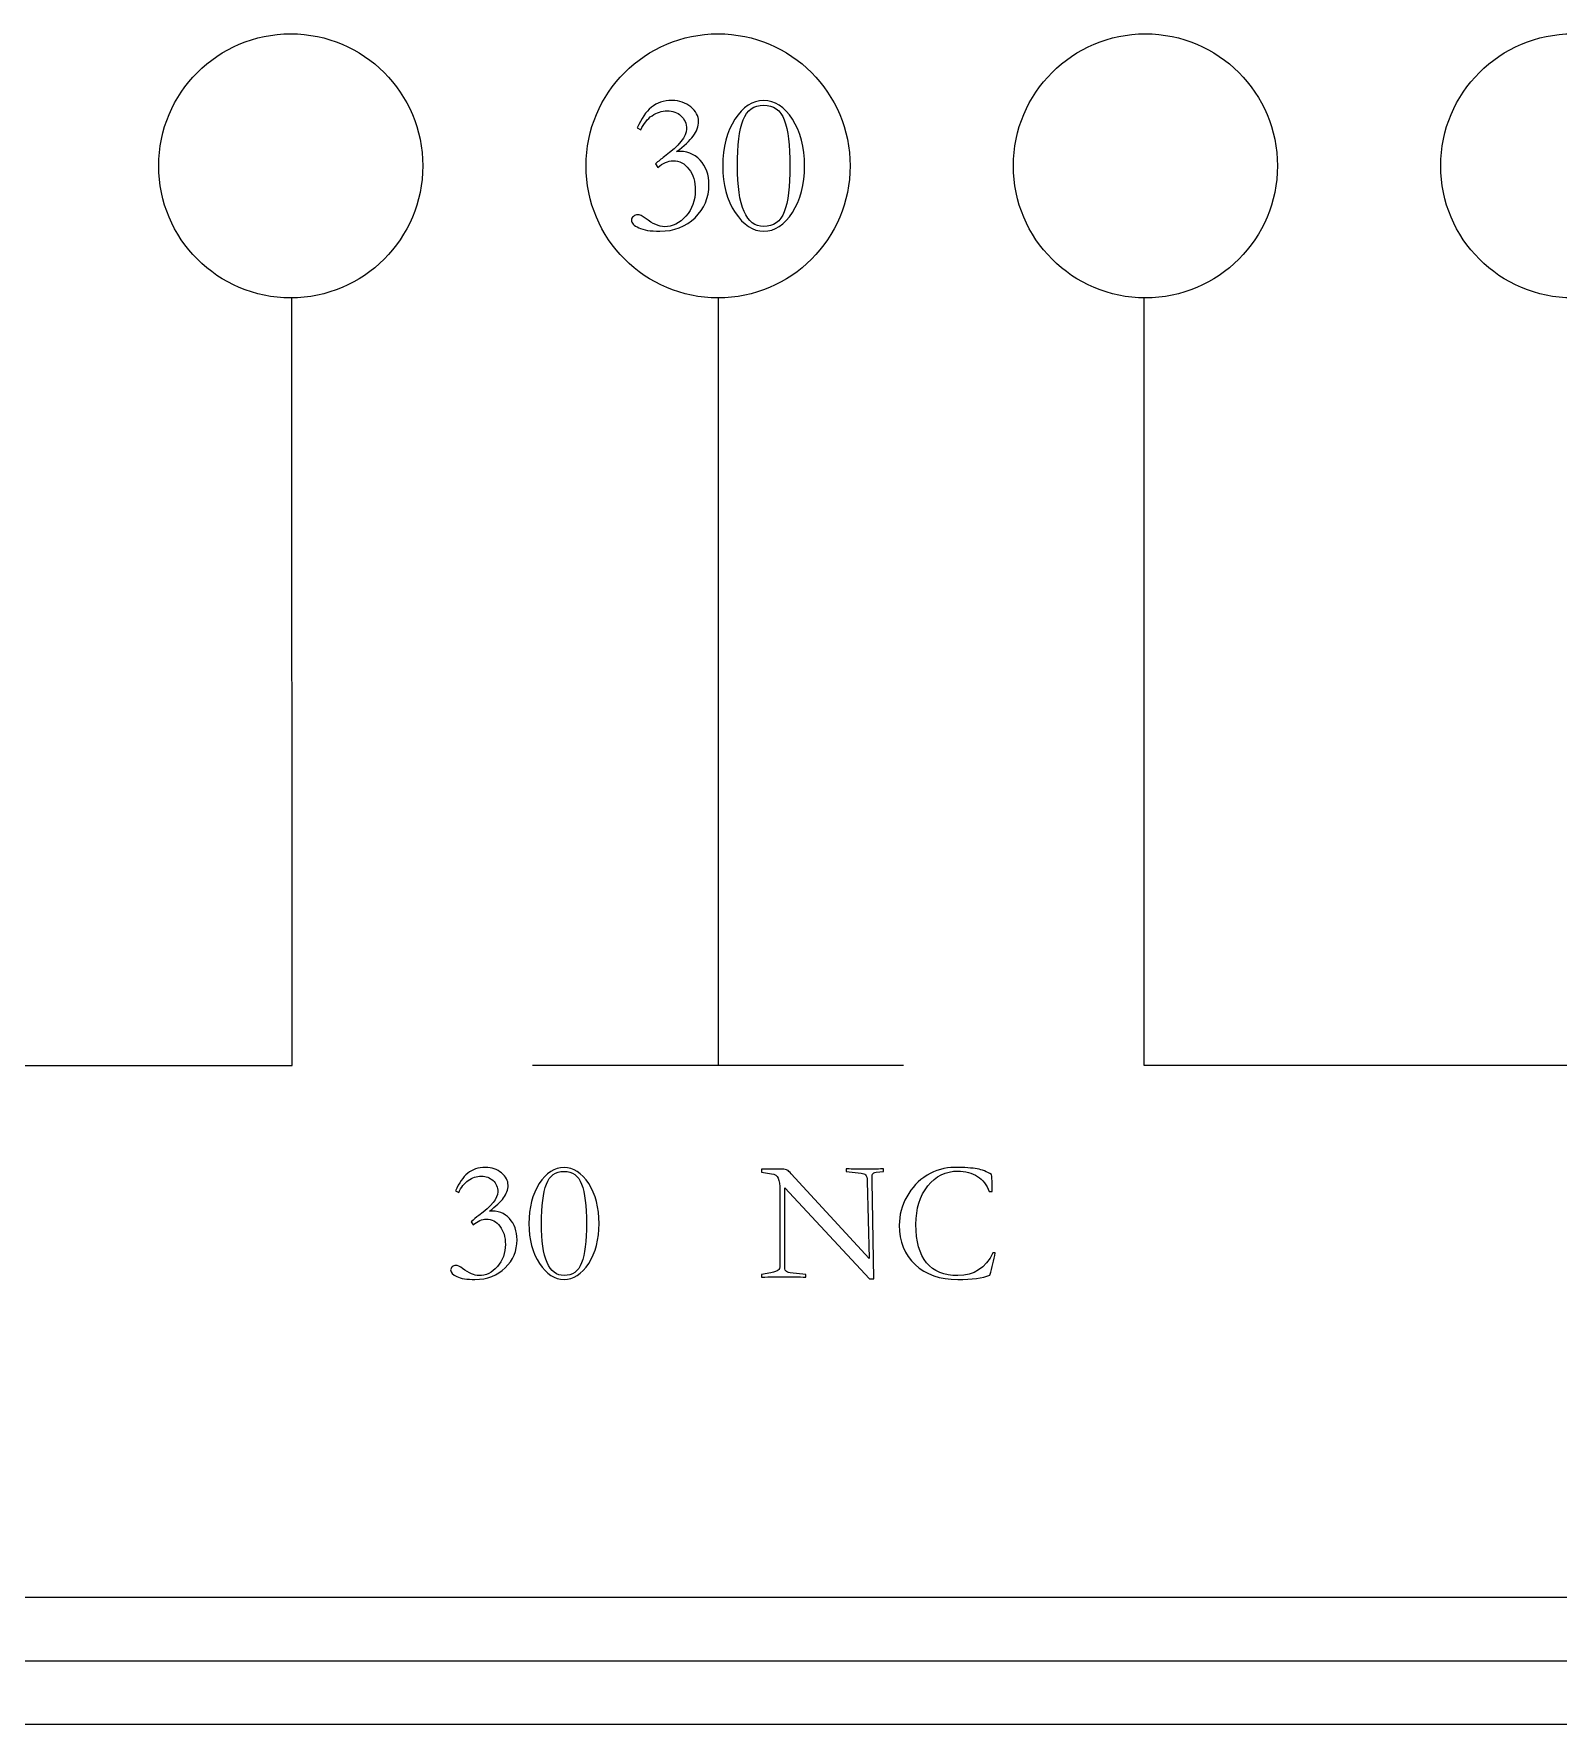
# Model space of a CAD drawing. Header units: millimetres. Extents: x 242 to 1026, y -183 to 372.
# Drawn here: x 540.58 to 564.6, y 148.69 to 175.32 of the extents above; entities that cross this region are included whole.
import ezdxf

# ---------------------------------------------------------------- set-up
doc = ezdxf.new("R2010")
doc.units = ezdxf.units.MM
doc.header["$LTSCALE"] = 30.734
doc.layers.get('0').update_dxf_attribs({"linetype": 'CONTINUOUS'})
doc.layers.add('layer 1', color=7, linetype='CONTINUOUS')

msp = doc.modelspace()

# ---------------------------------------------------------------- linework, layer by layer
at = {"color": 7, "linetype": 'Continuous'}
for p, q in [((475.85, 150.692), (750.872, 150.692)), ((476.816, 149.692), (749.906, 149.692)), ((475.314, 148.692), (751.407, 148.692))]:
    msp.add_line(p, q, dxfattribs=at)
at = {"layer": 'layer 1', "lineweight": 20}
for points, knots in [([(544.629, 171.16), (545.778, 171.16), (546.709, 172.092), (546.709, 173.24), (546.709, 173.24), (546.709, 174.389), (545.778, 175.32), (544.629, 175.32), (544.629, 175.32), (543.48, 175.32), (542.549, 174.389), (542.549, 173.24), (542.549, 173.24), (542.549, 172.092), (543.48, 171.16), (544.629, 171.16)], [0, 0, 0, 0, 0.2, 0.2, 0.2, 0.2, 0.4, 0.4, 0.4, 0.4, 0.6, 0.6, 0.6, 0.6, 1, 1, 1, 1]), ([(551.361, 171.16), (552.51, 171.16), (553.441, 172.091), (553.441, 173.24), (553.441, 173.24), (553.441, 174.389), (552.51, 175.32), (551.361, 175.32), (551.361, 175.32), (550.212, 175.32), (549.281, 174.389), (549.281, 173.24), (549.281, 173.24), (549.281, 172.091), (550.212, 171.16), (551.361, 171.16)], [0, 0, 0, 0, 0.2, 0.2, 0.2, 0.2, 0.4, 0.4, 0.4, 0.4, 0.6, 0.6, 0.6, 0.6, 1, 1, 1, 1]), ([(558.093, 171.16), (559.242, 171.16), (560.173, 172.092), (560.173, 173.24), (560.173, 173.24), (560.173, 174.389), (559.242, 175.32), (558.093, 175.32), (558.093, 175.32), (556.944, 175.32), (556.013, 174.389), (556.013, 173.24), (556.013, 173.24), (556.013, 172.092), (556.944, 171.16), (558.093, 171.16)], [0, 0, 0, 0, 0.2, 0.2, 0.2, 0.2, 0.4, 0.4, 0.4, 0.4, 0.6, 0.6, 0.6, 0.6, 1, 1, 1, 1]), ([(564.825, 171.16), (565.974, 171.16), (566.905, 172.092), (566.905, 173.24), (566.905, 173.24), (566.905, 174.389), (565.974, 175.32), (564.825, 175.32), (564.825, 175.32), (563.676, 175.32), (562.745, 174.389), (562.745, 173.24), (562.745, 173.24), (562.745, 172.092), (563.676, 171.16), (564.825, 171.16)], [0, 0, 0, 0, 0.2, 0.2, 0.2, 0.2, 0.4, 0.4, 0.4, 0.4, 0.6, 0.6, 0.6, 0.6, 1, 1, 1, 1]), ([(504.271, 159.068), (504.271, 159.068), (544.651, 159.068), (544.651, 159.068), (544.651, 159.068), (544.651, 159.068), (544.649, 171.166), (544.649, 171.166)], [0, 0, 0, 0, 0.333333, 0.333333, 0.333333, 0.333333, 1, 1, 1, 1]), ([(598.452, 159.068), (598.452, 159.068), (558.071, 159.068), (558.071, 159.068), (558.071, 159.068), (558.071, 159.068), (558.074, 171.166), (558.074, 171.166)], [0, 0, 0, 0, 0.333333, 0.333333, 0.333333, 0.333333, 1, 1, 1, 1])]:
    msp.add_open_spline(points, degree=3, knots=knots, dxfattribs=at)
at = {"layer": 'layer 1'}
for points, knots in [([(550.145, 173.808), (550.145, 173.808), (550.089, 173.839), (550.089, 173.839), (550.089, 173.839), (550.15, 173.985), (550.223, 174.093), (550.31, 174.163), (550.31, 174.163), (550.396, 174.234), (550.505, 174.269), (550.635, 174.269), (550.635, 174.269), (550.753, 174.269), (550.852, 174.235), (550.932, 174.168), (550.932, 174.168), (551.013, 174.101), (551.053, 174.026), (551.053, 173.944), (551.053, 173.944), (551.053, 173.861), (551.025, 173.783), (550.969, 173.71), (550.969, 173.71), (550.913, 173.636), (550.826, 173.555), (550.708, 173.466), (550.708, 173.466), (550.862, 173.477), (550.985, 173.432), (551.078, 173.33), (551.078, 173.33), (551.171, 173.229), (551.217, 173.1), (551.217, 172.942), (551.217, 172.942), (551.217, 172.737), (551.144, 172.564), (550.999, 172.423), (550.999, 172.423), (550.853, 172.282), (550.668, 172.211), (550.443, 172.211), (550.443, 172.211), (550.297, 172.211), (550.187, 172.229), (550.111, 172.264), (550.111, 172.264), (550.035, 172.298), (549.997, 172.339), (549.997, 172.385), (549.997, 172.385), (549.997, 172.406), (550.007, 172.426), (550.027, 172.444), (550.027, 172.444), (550.047, 172.462), (550.069, 172.471), (550.092, 172.471), (550.092, 172.471), (550.128, 172.471), (550.169, 172.452), (550.215, 172.414), (550.215, 172.414), (550.333, 172.325), (550.433, 172.281), (550.515, 172.281), (550.515, 172.281), (550.644, 172.281), (550.757, 172.337), (550.855, 172.448), (550.855, 172.448), (550.953, 172.56), (551.002, 172.696), (551.002, 172.856), (551.002, 172.856), (551.002, 172.991), (550.969, 173.102), (550.902, 173.19), (550.902, 173.19), (550.836, 173.277), (550.752, 173.321), (550.651, 173.321), (550.651, 173.321), (550.573, 173.321), (550.493, 173.285), (550.411, 173.213), (550.411, 173.213), (550.411, 173.213), (550.376, 173.273), (550.376, 173.273), (550.376, 173.273), (550.418, 173.311), (550.465, 173.349), (550.515, 173.387), (550.515, 173.387), (550.747, 173.558), (550.863, 173.702), (550.863, 173.82), (550.863, 173.82), (550.863, 173.907), (550.834, 173.976), (550.776, 174.029), (550.776, 174.029), (550.718, 174.082), (550.646, 174.108), (550.56, 174.108), (550.56, 174.108), (550.475, 174.108), (550.396, 174.082), (550.321, 174.03), (550.321, 174.03), (550.246, 173.979), (550.188, 173.905), (550.145, 173.808)], [0, 0, 0, 0, 0.033333, 0.033333, 0.033333, 0.033333, 0.066667, 0.066667, 0.066667, 0.066667, 0.1, 0.1, 0.1, 0.1, 0.133333, 0.133333, 0.133333, 0.133333, 0.166667, 0.166667, 0.166667, 0.166667, 0.2, 0.2, 0.2, 0.2, 0.233333, 0.233333, 0.233333, 0.233333, 0.266667, 0.266667, 0.266667, 0.266667, 0.3, 0.3, 0.3, 0.3, 0.333333, 0.333333, 0.333333, 0.333333, 0.366667, 0.366667, 0.366667, 0.366667, 0.4, 0.4, 0.4, 0.4, 0.433333, 0.433333, 0.433333, 0.433333, 0.466667, 0.466667, 0.466667, 0.466667, 0.5, 0.5, 0.5, 0.5, 0.533333, 0.533333, 0.533333, 0.533333, 0.566667, 0.566667, 0.566667, 0.566667, 0.6, 0.6, 0.6, 0.6, 0.633333, 0.633333, 0.633333, 0.633333, 0.666667, 0.666667, 0.666667, 0.666667, 0.7, 0.7, 0.7, 0.7, 0.733333, 0.733333, 0.733333, 0.733333, 0.766667, 0.766667, 0.766667, 0.766667, 0.8, 0.8, 0.8, 0.8, 0.833333, 0.833333, 0.833333, 0.833333, 0.866667, 0.866667, 0.866667, 0.866667, 0.9, 0.9, 0.9, 0.9, 0.933333, 0.933333, 0.933333, 0.933333, 1, 1, 1, 1]), ([(552.08, 174.269), (552.255, 174.269), (552.406, 174.171), (552.533, 173.974), (552.533, 173.974), (552.661, 173.777), (552.725, 173.532), (552.725, 173.239), (552.725, 173.239), (552.725, 172.948), (552.661, 172.704), (552.533, 172.507), (552.533, 172.507), (552.406, 172.31), (552.255, 172.211), (552.08, 172.211), (552.08, 172.211), (551.911, 172.211), (551.762, 172.309), (551.631, 172.504), (551.631, 172.504), (551.5, 172.699), (551.435, 172.944), (551.435, 173.239), (551.435, 173.239), (551.435, 173.532), (551.499, 173.777), (551.626, 173.974), (551.626, 173.974), (551.754, 174.171), (551.905, 174.269), (552.08, 174.269)], [0, 0, 0, 0, 0.111111, 0.111111, 0.111111, 0.111111, 0.222222, 0.222222, 0.222222, 0.222222, 0.333333, 0.333333, 0.333333, 0.333333, 0.444444, 0.444444, 0.444444, 0.444444, 0.555556, 0.555556, 0.555556, 0.555556, 0.666667, 0.666667, 0.666667, 0.666667, 0.777778, 0.777778, 0.777778, 0.777778, 1, 1, 1, 1]), ([(552.08, 172.284), (552.236, 172.284), (552.344, 172.362), (552.404, 172.516), (552.404, 172.516), (552.464, 172.671), (552.494, 172.912), (552.494, 173.239), (552.494, 173.239), (552.494, 173.565), (552.464, 173.807), (552.404, 173.963), (552.404, 173.963), (552.344, 174.118), (552.236, 174.196), (552.08, 174.196), (552.08, 174.196), (551.924, 174.196), (551.816, 174.118), (551.756, 173.963), (551.756, 173.963), (551.696, 173.807), (551.666, 173.565), (551.666, 173.239), (551.666, 173.239), (551.666, 172.602), (551.804, 172.284), (552.08, 172.284)], [0, 0, 0, 0, 0.125, 0.125, 0.125, 0.125, 0.25, 0.25, 0.25, 0.25, 0.375, 0.375, 0.375, 0.375, 0.5, 0.5, 0.5, 0.5, 0.625, 0.625, 0.625, 0.625, 0.75, 0.75, 0.75, 0.75, 1, 1, 1, 1]), ([(547.276, 157.066), (547.276, 157.066), (547.227, 157.093), (547.227, 157.093), (547.227, 157.093), (547.279, 157.218), (547.343, 157.311), (547.417, 157.371), (547.417, 157.371), (547.491, 157.432), (547.584, 157.462), (547.696, 157.462), (547.696, 157.462), (547.797, 157.462), (547.882, 157.433), (547.95, 157.375), (547.95, 157.375), (548.019, 157.317), (548.053, 157.253), (548.053, 157.183), (548.053, 157.183), (548.053, 157.112), (548.029, 157.046), (547.982, 156.982), (547.982, 156.982), (547.934, 156.919), (547.859, 156.85), (547.758, 156.774), (547.758, 156.774), (547.89, 156.783), (547.996, 156.744), (548.075, 156.657), (548.075, 156.657), (548.155, 156.571), (548.194, 156.459), (548.194, 156.324), (548.194, 156.324), (548.194, 156.149), (548.132, 156.001), (548.007, 155.88), (548.007, 155.88), (547.883, 155.759), (547.724, 155.698), (547.531, 155.698), (547.531, 155.698), (547.406, 155.698), (547.311, 155.713), (547.246, 155.743), (547.246, 155.743), (547.181, 155.773), (547.148, 155.807), (547.148, 155.847), (547.148, 155.847), (547.148, 155.865), (547.157, 155.882), (547.174, 155.897), (547.174, 155.897), (547.191, 155.913), (547.21, 155.92), (547.23, 155.92), (547.23, 155.92), (547.26, 155.92), (547.296, 155.904), (547.335, 155.872), (547.335, 155.872), (547.437, 155.796), (547.522, 155.758), (547.593, 155.758), (547.593, 155.758), (547.703, 155.758), (547.8, 155.806), (547.884, 155.901), (547.884, 155.901), (547.968, 155.997), (548.01, 156.114), (548.01, 156.251), (548.01, 156.251), (548.01, 156.366), (547.982, 156.462), (547.925, 156.537), (547.925, 156.537), (547.868, 156.612), (547.796, 156.649), (547.709, 156.649), (547.709, 156.649), (547.642, 156.649), (547.574, 156.618), (547.503, 156.557), (547.503, 156.557), (547.503, 156.557), (547.474, 156.608), (547.474, 156.608), (547.474, 156.608), (547.51, 156.641), (547.549, 156.674), (547.593, 156.706), (547.593, 156.706), (547.792, 156.852), (547.891, 156.976), (547.891, 157.077), (547.891, 157.077), (547.891, 157.151), (547.866, 157.211), (547.816, 157.256), (547.816, 157.256), (547.767, 157.301), (547.705, 157.324), (547.631, 157.324), (547.631, 157.324), (547.558, 157.324), (547.49, 157.302), (547.426, 157.257), (547.426, 157.257), (547.362, 157.213), (547.312, 157.149), (547.276, 157.066)], [0, 0, 0, 0, 0.033333, 0.033333, 0.033333, 0.033333, 0.066667, 0.066667, 0.066667, 0.066667, 0.1, 0.1, 0.1, 0.1, 0.133333, 0.133333, 0.133333, 0.133333, 0.166667, 0.166667, 0.166667, 0.166667, 0.2, 0.2, 0.2, 0.2, 0.233333, 0.233333, 0.233333, 0.233333, 0.266667, 0.266667, 0.266667, 0.266667, 0.3, 0.3, 0.3, 0.3, 0.333333, 0.333333, 0.333333, 0.333333, 0.366667, 0.366667, 0.366667, 0.366667, 0.4, 0.4, 0.4, 0.4, 0.433333, 0.433333, 0.433333, 0.433333, 0.466667, 0.466667, 0.466667, 0.466667, 0.5, 0.5, 0.5, 0.5, 0.533333, 0.533333, 0.533333, 0.533333, 0.566667, 0.566667, 0.566667, 0.566667, 0.6, 0.6, 0.6, 0.6, 0.633333, 0.633333, 0.633333, 0.633333, 0.666667, 0.666667, 0.666667, 0.666667, 0.7, 0.7, 0.7, 0.7, 0.733333, 0.733333, 0.733333, 0.733333, 0.766667, 0.766667, 0.766667, 0.766667, 0.8, 0.8, 0.8, 0.8, 0.833333, 0.833333, 0.833333, 0.833333, 0.866667, 0.866667, 0.866667, 0.866667, 0.9, 0.9, 0.9, 0.9, 0.933333, 0.933333, 0.933333, 0.933333, 1, 1, 1, 1]), ([(548.934, 157.462), (549.084, 157.462), (549.213, 157.377), (549.323, 157.209), (549.323, 157.209), (549.432, 157.04), (549.487, 156.83), (549.487, 156.579), (549.487, 156.579), (549.487, 156.329), (549.432, 156.12), (549.323, 155.951), (549.323, 155.951), (549.213, 155.783), (549.084, 155.698), (548.934, 155.698), (548.934, 155.698), (548.789, 155.698), (548.661, 155.782), (548.549, 155.949), (548.549, 155.949), (548.437, 156.116), (548.381, 156.326), (548.381, 156.579), (548.381, 156.579), (548.381, 156.83), (548.436, 157.04), (548.545, 157.209), (548.545, 157.209), (548.654, 157.377), (548.784, 157.462), (548.934, 157.462)], [0, 0, 0, 0, 0.111111, 0.111111, 0.111111, 0.111111, 0.222222, 0.222222, 0.222222, 0.222222, 0.333333, 0.333333, 0.333333, 0.333333, 0.444444, 0.444444, 0.444444, 0.444444, 0.555556, 0.555556, 0.555556, 0.555556, 0.666667, 0.666667, 0.666667, 0.666667, 0.777778, 0.777778, 0.777778, 0.777778, 1, 1, 1, 1]), ([(548.934, 155.76), (549.068, 155.76), (549.16, 155.827), (549.212, 155.96), (549.212, 155.96), (549.263, 156.092), (549.289, 156.299), (549.289, 156.579), (549.289, 156.579), (549.289, 156.859), (549.263, 157.065), (549.212, 157.199), (549.212, 157.199), (549.16, 157.333), (549.068, 157.4), (548.934, 157.4), (548.934, 157.4), (548.8, 157.4), (548.708, 157.333), (548.656, 157.199), (548.656, 157.199), (548.605, 157.065), (548.579, 156.859), (548.579, 156.579), (548.579, 156.579), (548.579, 156.033), (548.697, 155.76), (548.934, 155.76)], [0, 0, 0, 0, 0.125, 0.125, 0.125, 0.125, 0.25, 0.25, 0.25, 0.25, 0.375, 0.375, 0.375, 0.375, 0.5, 0.5, 0.5, 0.5, 0.625, 0.625, 0.625, 0.625, 0.75, 0.75, 0.75, 0.75, 1, 1, 1, 1]), ([(552.411, 155.923), (552.411, 155.878), (552.416, 155.848), (552.427, 155.832), (552.427, 155.832), (552.438, 155.817), (552.461, 155.807), (552.495, 155.804), (552.495, 155.804), (552.495, 155.804), (552.744, 155.777), (552.744, 155.777), (552.744, 155.777), (552.744, 155.777), (552.744, 155.733), (552.744, 155.733), (552.744, 155.733), (552.636, 155.739), (552.519, 155.741), (552.395, 155.741), (552.395, 155.741), (552.303, 155.741), (552.185, 155.739), (552.043, 155.733), (552.043, 155.733), (552.043, 155.733), (552.043, 155.777), (552.043, 155.777), (552.043, 155.777), (552.043, 155.777), (552.192, 155.804), (552.192, 155.804), (552.192, 155.804), (552.253, 155.815), (552.292, 155.827), (552.309, 155.842), (552.309, 155.842), (552.327, 155.856), (552.335, 155.883), (552.335, 155.923), (552.335, 155.923), (552.335, 155.923), (552.335, 157.104), (552.335, 157.104), (552.335, 157.104), (552.335, 157.187), (552.326, 157.25), (552.308, 157.291), (552.308, 157.291), (552.29, 157.333), (552.256, 157.357), (552.205, 157.364), (552.205, 157.364), (552.205, 157.364), (552.045, 157.389), (552.045, 157.389), (552.045, 157.389), (552.045, 157.389), (552.045, 157.435), (552.045, 157.435), (552.045, 157.435), (552.045, 157.435), (552.37, 157.435), (552.37, 157.435), (552.37, 157.435), (552.408, 157.435), (552.435, 157.43), (552.45, 157.421), (552.45, 157.421), (552.466, 157.412), (552.487, 157.393), (552.514, 157.364), (552.514, 157.364), (552.514, 157.364), (553.739, 156.029), (553.739, 156.029), (553.739, 156.029), (553.739, 156.029), (553.711, 157.248), (553.711, 157.248), (553.711, 157.248), (553.71, 157.298), (553.701, 157.331), (553.686, 157.345), (553.686, 157.345), (553.67, 157.36), (553.646, 157.369), (553.614, 157.372), (553.614, 157.372), (553.614, 157.372), (553.381, 157.4), (553.381, 157.4), (553.381, 157.4), (553.381, 157.4), (553.381, 157.443), (553.381, 157.443), (553.381, 157.443), (553.432, 157.437), (553.529, 157.435), (553.674, 157.435), (553.674, 157.435), (553.818, 157.435), (553.916, 157.437), (553.966, 157.443), (553.966, 157.443), (553.966, 157.443), (553.966, 157.4), (553.966, 157.4), (553.966, 157.4), (553.966, 157.4), (553.852, 157.389), (553.852, 157.389), (553.852, 157.389), (553.822, 157.385), (553.803, 157.374), (553.795, 157.356), (553.795, 157.356), (553.788, 157.338), (553.786, 157.302), (553.787, 157.248), (553.787, 157.248), (553.787, 157.248), (553.814, 155.706), (553.814, 155.706), (553.814, 155.706), (553.814, 155.706), (553.749, 155.706), (553.749, 155.706), (553.749, 155.706), (553.749, 155.706), (552.411, 157.142), (552.411, 157.142), (552.411, 157.142), (552.411, 157.142), (552.411, 155.923), (552.411, 155.923)], [0, 0, 0, 0, 0.028571, 0.028571, 0.028571, 0.028571, 0.057143, 0.057143, 0.057143, 0.057143, 0.085714, 0.085714, 0.085714, 0.085714, 0.114286, 0.114286, 0.114286, 0.114286, 0.142857, 0.142857, 0.142857, 0.142857, 0.171429, 0.171429, 0.171429, 0.171429, 0.2, 0.2, 0.2, 0.2, 0.228571, 0.228571, 0.228571, 0.228571, 0.257143, 0.257143, 0.257143, 0.257143, 0.285714, 0.285714, 0.285714, 0.285714, 0.314286, 0.314286, 0.314286, 0.314286, 0.342857, 0.342857, 0.342857, 0.342857, 0.371429, 0.371429, 0.371429, 0.371429, 0.4, 0.4, 0.4, 0.4, 0.428571, 0.428571, 0.428571, 0.428571, 0.457143, 0.457143, 0.457143, 0.457143, 0.485714, 0.485714, 0.485714, 0.485714, 0.514286, 0.514286, 0.514286, 0.514286, 0.542857, 0.542857, 0.542857, 0.542857, 0.571429, 0.571429, 0.571429, 0.571429, 0.6, 0.6, 0.6, 0.6, 0.628571, 0.628571, 0.628571, 0.628571, 0.657143, 0.657143, 0.657143, 0.657143, 0.685714, 0.685714, 0.685714, 0.685714, 0.714286, 0.714286, 0.714286, 0.714286, 0.742857, 0.742857, 0.742857, 0.742857, 0.771429, 0.771429, 0.771429, 0.771429, 0.8, 0.8, 0.8, 0.8, 0.828571, 0.828571, 0.828571, 0.828571, 0.857143, 0.857143, 0.857143, 0.857143, 0.885714, 0.885714, 0.885714, 0.885714, 0.914286, 0.914286, 0.914286, 0.914286, 0.942857, 0.942857, 0.942857, 0.942857, 1, 1, 1, 1]), ([(555.727, 156.115), (555.707, 156.005), (555.679, 155.889), (555.643, 155.766), (555.643, 155.766), (555.528, 155.721), (555.36, 155.698), (555.139, 155.698), (555.139, 155.698), (554.856, 155.698), (554.631, 155.776), (554.465, 155.932), (554.465, 155.932), (554.299, 156.089), (554.215, 156.295), (554.215, 156.552), (554.215, 156.552), (554.215, 156.709), (554.255, 156.859), (554.333, 157.001), (554.333, 157.001), (554.412, 157.144), (554.518, 157.256), (554.653, 157.339), (554.653, 157.339), (554.788, 157.421), (554.932, 157.462), (555.088, 157.462), (555.088, 157.462), (555.247, 157.462), (555.365, 157.455), (555.443, 157.44), (555.443, 157.44), (555.52, 157.426), (555.595, 157.396), (555.668, 157.351), (555.668, 157.351), (555.678, 157.264), (555.683, 157.175), (555.681, 157.083), (555.681, 157.083), (555.681, 157.083), (555.63, 157.083), (555.63, 157.083), (555.63, 157.083), (555.594, 157.187), (555.533, 157.267), (555.447, 157.322), (555.447, 157.322), (555.361, 157.377), (555.258, 157.405), (555.137, 157.405), (555.137, 157.405), (554.947, 157.405), (554.79, 157.327), (554.665, 157.171), (554.665, 157.171), (554.541, 157.014), (554.478, 156.813), (554.478, 156.565), (554.478, 156.565), (554.478, 156.298), (554.534, 156.096), (554.645, 155.961), (554.645, 155.961), (554.756, 155.825), (554.921, 155.758), (555.139, 155.758), (555.139, 155.758), (555.39, 155.758), (555.575, 155.877), (555.692, 156.115), (555.692, 156.115), (555.692, 156.115), (555.727, 156.115), (555.727, 156.115)], [0, 0, 0, 0, 0.05, 0.05, 0.05, 0.05, 0.1, 0.1, 0.1, 0.1, 0.15, 0.15, 0.15, 0.15, 0.2, 0.2, 0.2, 0.2, 0.25, 0.25, 0.25, 0.25, 0.3, 0.3, 0.3, 0.3, 0.35, 0.35, 0.35, 0.35, 0.4, 0.4, 0.4, 0.4, 0.45, 0.45, 0.45, 0.45, 0.5, 0.5, 0.5, 0.5, 0.55, 0.55, 0.55, 0.55, 0.6, 0.6, 0.6, 0.6, 0.65, 0.65, 0.65, 0.65, 0.7, 0.7, 0.7, 0.7, 0.75, 0.75, 0.75, 0.75, 0.8, 0.8, 0.8, 0.8, 0.85, 0.85, 0.85, 0.85, 0.9, 0.9, 0.9, 0.9, 1, 1, 1, 1])]:
    msp.add_open_spline(points, degree=3, knots=knots, dxfattribs=at)
at = {"layer": 'layer 1', "lineweight": 20}
for points in [[(551.361, 171.16), (551.361, 171.16), (551.361, 159.068), (551.361, 159.068)], [(554.282, 159.068), (554.282, 159.068), (548.44, 159.068), (548.44, 159.068)]]:
    msp.add_open_spline(points, degree=3, dxfattribs=at)

doc.saveas('drawing.dxf')
